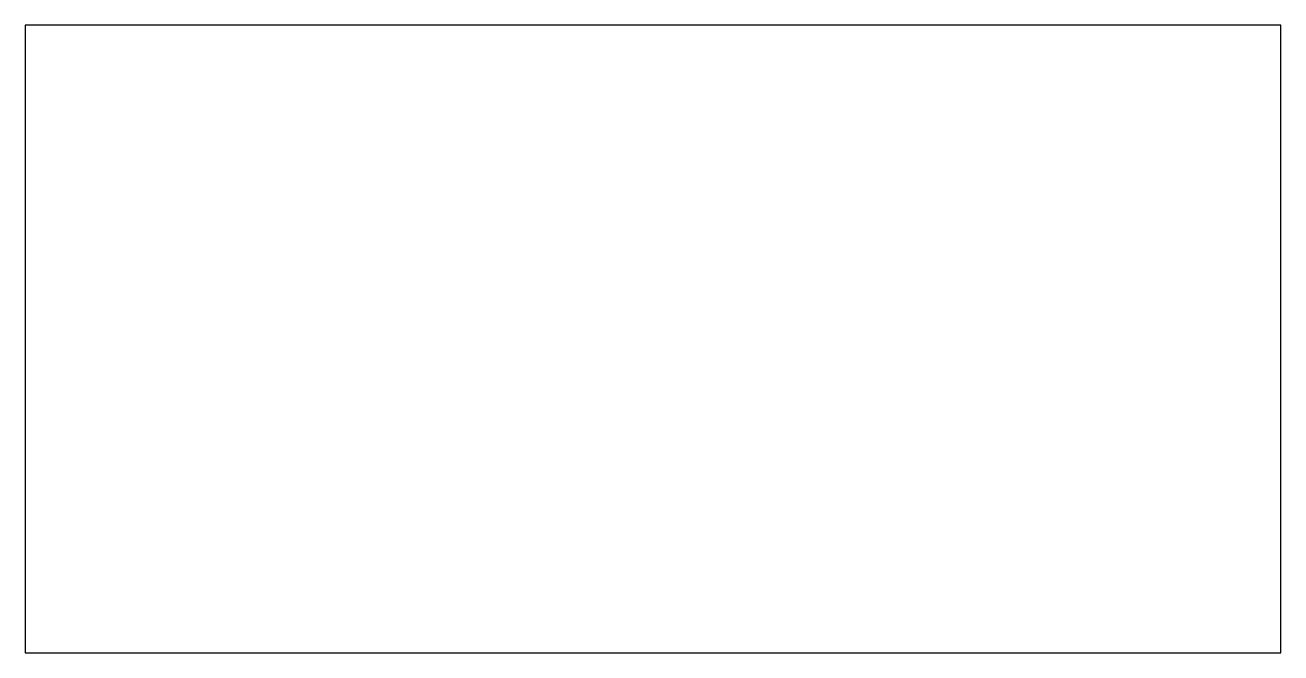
# Model space of a CAD drawing. Header units: metres. Extents: x 0 to 100, y 0 to 50.
import ezdxf

# ---------------------------------------------------------------- set-up
doc = ezdxf.new("R2010")
doc.units = ezdxf.units.M

msp = doc.modelspace()

# ---------------------------------------------------------------- linework, layer by layer
at = {"layer": 'PIECES'}
msp.add_lwpolyline([(0, 0), (100, 0), (100, 50), (0, 50)], close=True, dxfattribs=at)

doc.saveas('drawing.dxf')
